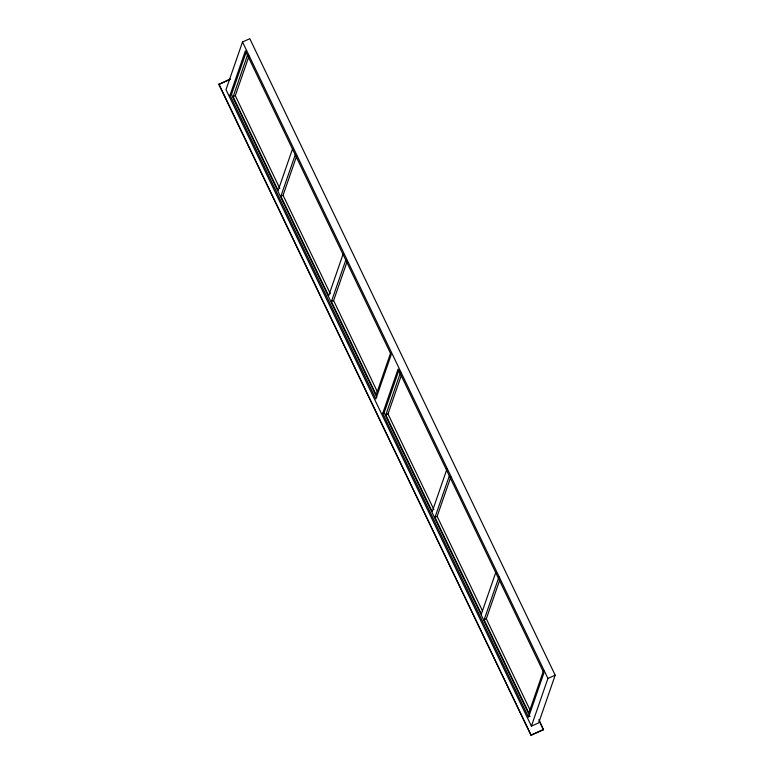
<?xml version="1.0" encoding="UTF-8"?>
<svg xmlns="http://www.w3.org/2000/svg" width="774" height="774" viewBox="0 0 774 774"><rect width="100%" height="100%" fill="white"/><g stroke="black" fill="none" stroke-linecap="round" stroke-linejoin="round"><path stroke-width="1.16" d="M538.878 719.597L543.464 729.747L531.099 735.3L218.81 84.443L230.265 79.006M242.523 41.96L226.008 89.649L531.409 726.147L538.685 722.877L555.19 675.189L249.799 38.7L242.523 41.96L547.915 678.459L531.409 726.147M230.042 95.134L245.377 50.852L391.18 354.734L375.854 399.007L230.042 95.134L231.503 94.476L246.442 51.336M292.601 148.705L278.137 190.491L233.119 96.673L247.583 54.886M279.801 188.43L235.296 95.695L248.986 56.163M343.134 254.017L328.66 295.803L280.894 196.238L295.358 154.452M330.324 293.743L283.071 195.261L296.761 155.729M390.628 353.012L376.164 394.798L331.417 301.55L345.891 259.764M377.306 391.654L333.604 300.573L347.294 261.051M382.743 413.374L398.078 369.101L543.88 672.974L528.545 717.256L382.743 413.374L384.194 412.726L399.142 369.585M447.072 468.696L432.211 511.614L385.81 414.912L400.671 372.004M433.866 509.544L387.997 413.935L401.29 375.535M495.834 572.267L481.36 614.053L434.969 517.361L449.433 475.575M482.502 610.899L437.146 516.384L450.836 476.852M543.725 670.129L528.865 713.048L484.118 619.8L498.978 576.882M530.519 710.987L486.304 618.823L499.598 580.423M531.099 735.3L218.926 84.095M218.81 84.443L230.149 79.354M233.119 96.673L235.296 95.695M280.894 196.238L283.071 195.261M331.417 301.55L333.604 300.573M385.81 414.912L387.997 413.935M434.969 517.361L437.146 516.384M484.118 619.8L486.304 618.823M547.915 678.459L555.19 675.189M531.216 734.961L543.58 729.408M539.284 721.029L543.464 729.747M231.503 94.476L376.783 397.265M384.194 412.726L530.006 716.598"/></g></svg>
